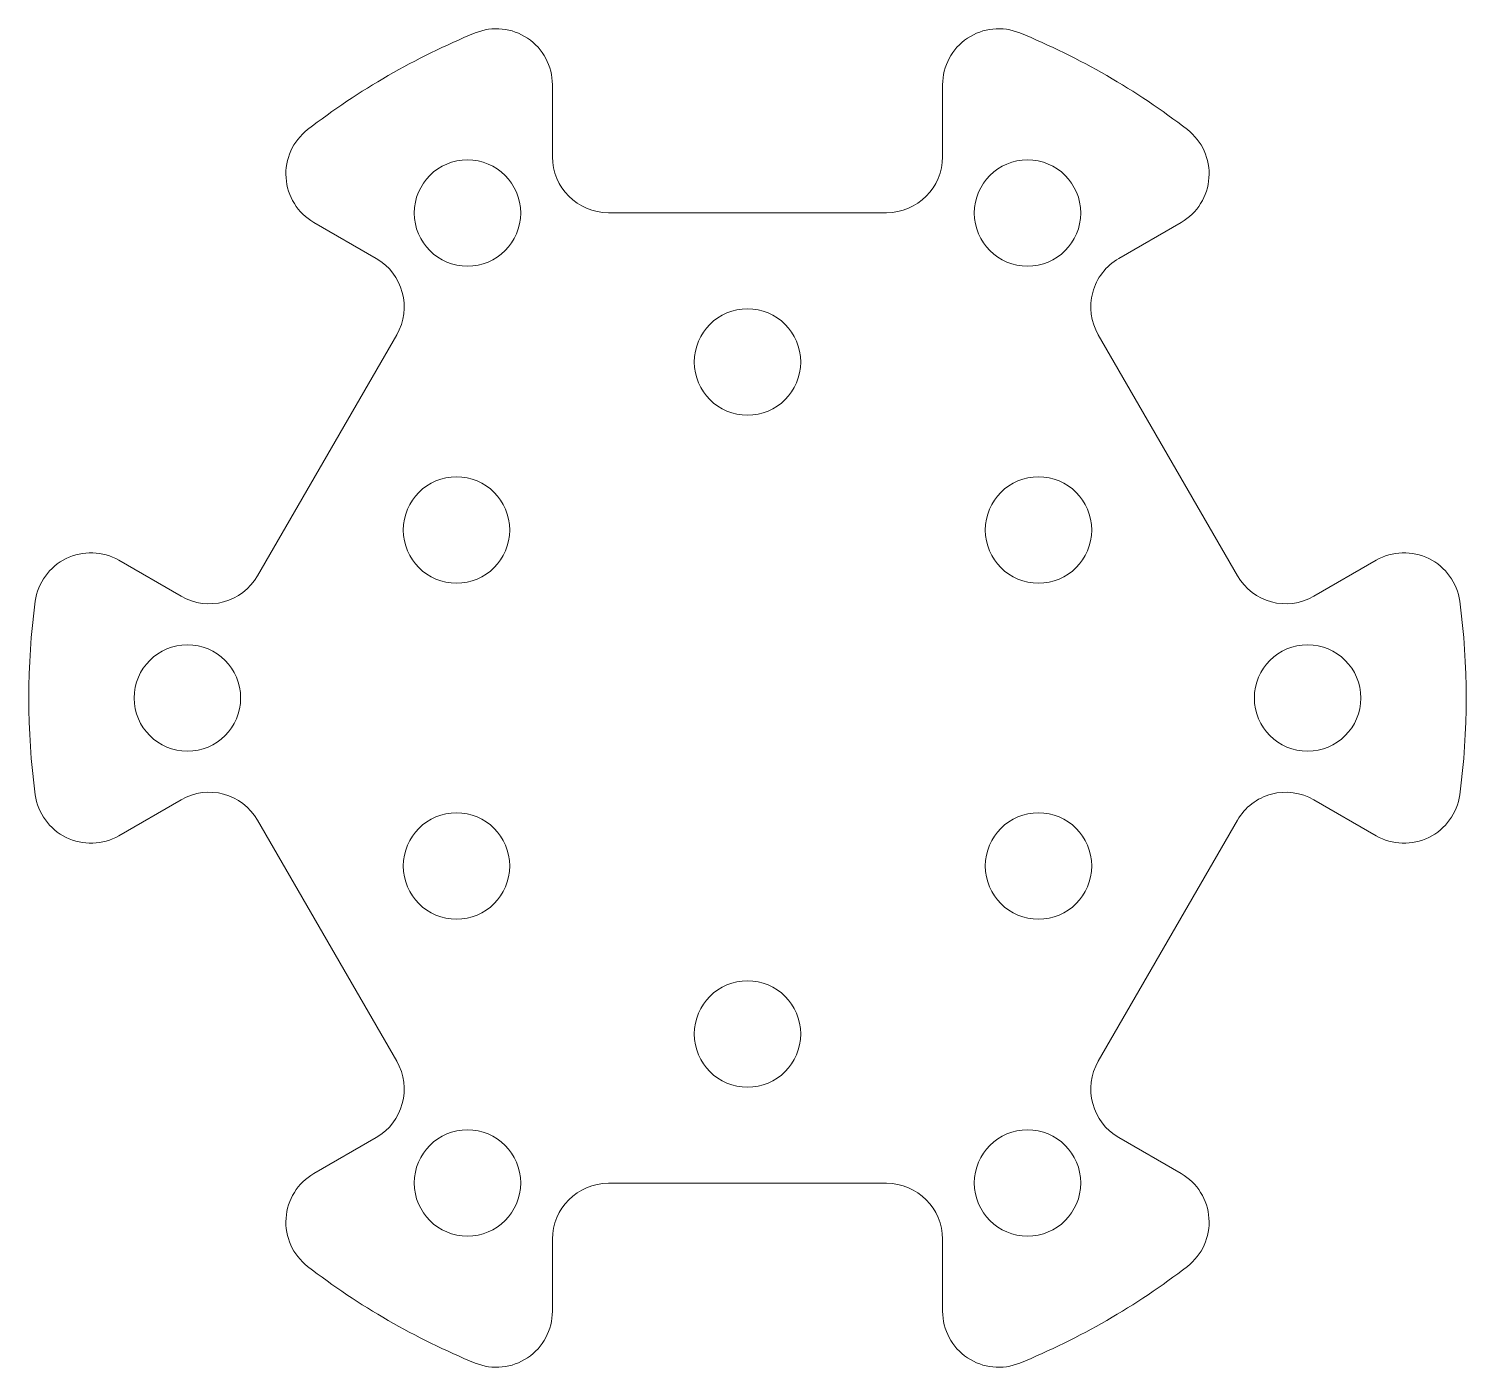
# Model space of a CAD drawing. Header units: millimetres. Extents: x -38.5 to 38.5, y -35.9 to 35.9.
import ezdxf

# ---------------------------------------------------------------- set-up
doc = ezdxf.new("R2010")
doc.units = ezdxf.units.MM

msp = doc.modelspace()

# ---------------------------------------------------------------- linework, layer by layer
at = {"color": 7, "linetype": 'Continuous', "lineweight": 15}
for p, q in [((-10.45, 32.853), (-10.45, 29)), ((10.45, 29), (10.45, 32.853)), ((-19.89, 23.55), (-23.227, 25.477)), ((-7.45, 26), (7.45, 26)), ((23.227, 25.477), (19.89, 23.55)), ((-26.242, 6.548), (-18.792, 19.452)), ((18.792, 19.452), (26.242, 6.548)), ((-33.677, 7.377), (-30.34, 5.45)), ((30.34, 5.45), (33.677, 7.377)), ((-30.34, -5.45), (-33.677, -7.377)), ((33.677, -7.377), (30.34, -5.45)), ((-18.792, -19.452), (-26.242, -6.548)), ((26.242, -6.548), (18.792, -19.452)), ((-23.227, -25.477), (-19.89, -23.55)), ((19.89, -23.55), (23.227, -25.477)), ((7.45, -26), (-7.45, -26)), ((-10.45, -29), (-10.45, -32.853)), ((10.45, -32.853), (10.45, -29))]:
    msp.add_line(p, q, dxfattribs=at)
for centre in [(-15, 25.981), (15, 25.981), (0, 18), (-15.588, 9), (15.588, 9), (-30, 0), (30, 0), (-15.588, -9), (15.588, -9), (0, -18), (-15, -25.981), (15, -25.981)]:
    msp.add_circle(centre, 2.85, dxfattribs=at)
for centre, radius, start, end in [((0, 0), 38.5, 112.26391, 127.73609), ((-13.45, 32.853), 3, 0, 112.26391), ((13.45, 32.853), 3, 67.73609, 180), ((0, 0), 38.5, 52.26391, 67.73609), ((-21.727, 28.075), 3, 127.73609, 240), ((21.727, 28.075), 3, 300, 52.26391), ((-7.45, 29), 3, 180, 270), ((7.45, 29), 3, 270, 0), ((-21.39, 20.952), 3, 330, 60), ((21.39, 20.952), 3, 120, 210), ((-35.177, 4.779), 3, 60, 172.26391), ((35.177, 4.779), 3, 7.73609, 120), ((-28.84, 8.048), 3, 240, 330), ((28.84, 8.048), 3, 210, 300), ((0, 0), 38.5, 172.26391, 187.73609), ((0, 0), 38.5, 352.26391, 7.73609), ((-35.177, -4.779), 3, 187.73609, 300), ((-28.84, -8.048), 3, 30, 120), ((28.84, -8.048), 3, 60, 150), ((35.177, -4.779), 3, 240, 352.26391), ((-21.39, -20.952), 3, 300, 30), ((21.39, -20.952), 3, 150, 240), ((-21.727, -28.075), 3, 120, 232.26391), ((-7.45, -29), 3, 90, 180), ((7.45, -29), 3, 0, 90), ((21.727, -28.075), 3, 307.73609, 60), ((0, 0), 38.5, 232.26391, 247.73609), ((0, 0), 38.5, 292.26391, 307.73609), ((-13.45, -32.853), 3, 247.73609, 0), ((13.45, -32.853), 3, 180, 292.26391)]:
    msp.add_arc(centre, radius, start, end, dxfattribs=at)

doc.saveas('drawing.dxf')
